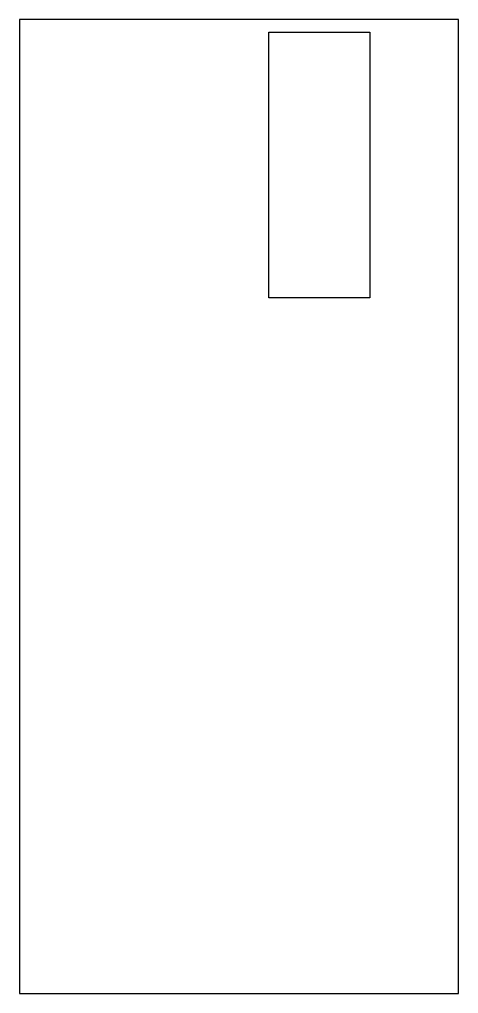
# Model space of a CAD drawing. Extents: x -44 to 44, y -98 to 98.
import ezdxf

# ---------------------------------------------------------------- set-up
doc = ezdxf.new("R2010")
doc.units = 0
doc.layers.get('0').update_dxf_attribs({"linetype": 'continuous'})

# ---------------------------------------------------------------- blocks, each defined once
blk = doc.blocks.new('FACEFEAT')
at = {"color": 0}
for p, q in [((-44.069, 97.79), (-44.069, -97.79)), ((44.069, 97.79), (-44.069, 97.79)), ((44.069, -97.79), (44.069, 97.79)), ((5.969, 41.91), (5.969, 95.25)), ((5.969, 95.25), (26.289, 95.25)), ((26.289, 95.25), (26.289, 41.91)), ((26.289, 41.91), (5.969, 41.91)), ((-44.069, -97.79), (44.069, -97.79))]:
    blk.add_line(p, q, dxfattribs=at)

msp = doc.modelspace()

# ---------------------------------------------------------------- block references
at = {"color": 0}
msp.add_blockref('FACEFEAT', (0, 0), dxfattribs=at)

doc.saveas('drawing.dxf')
